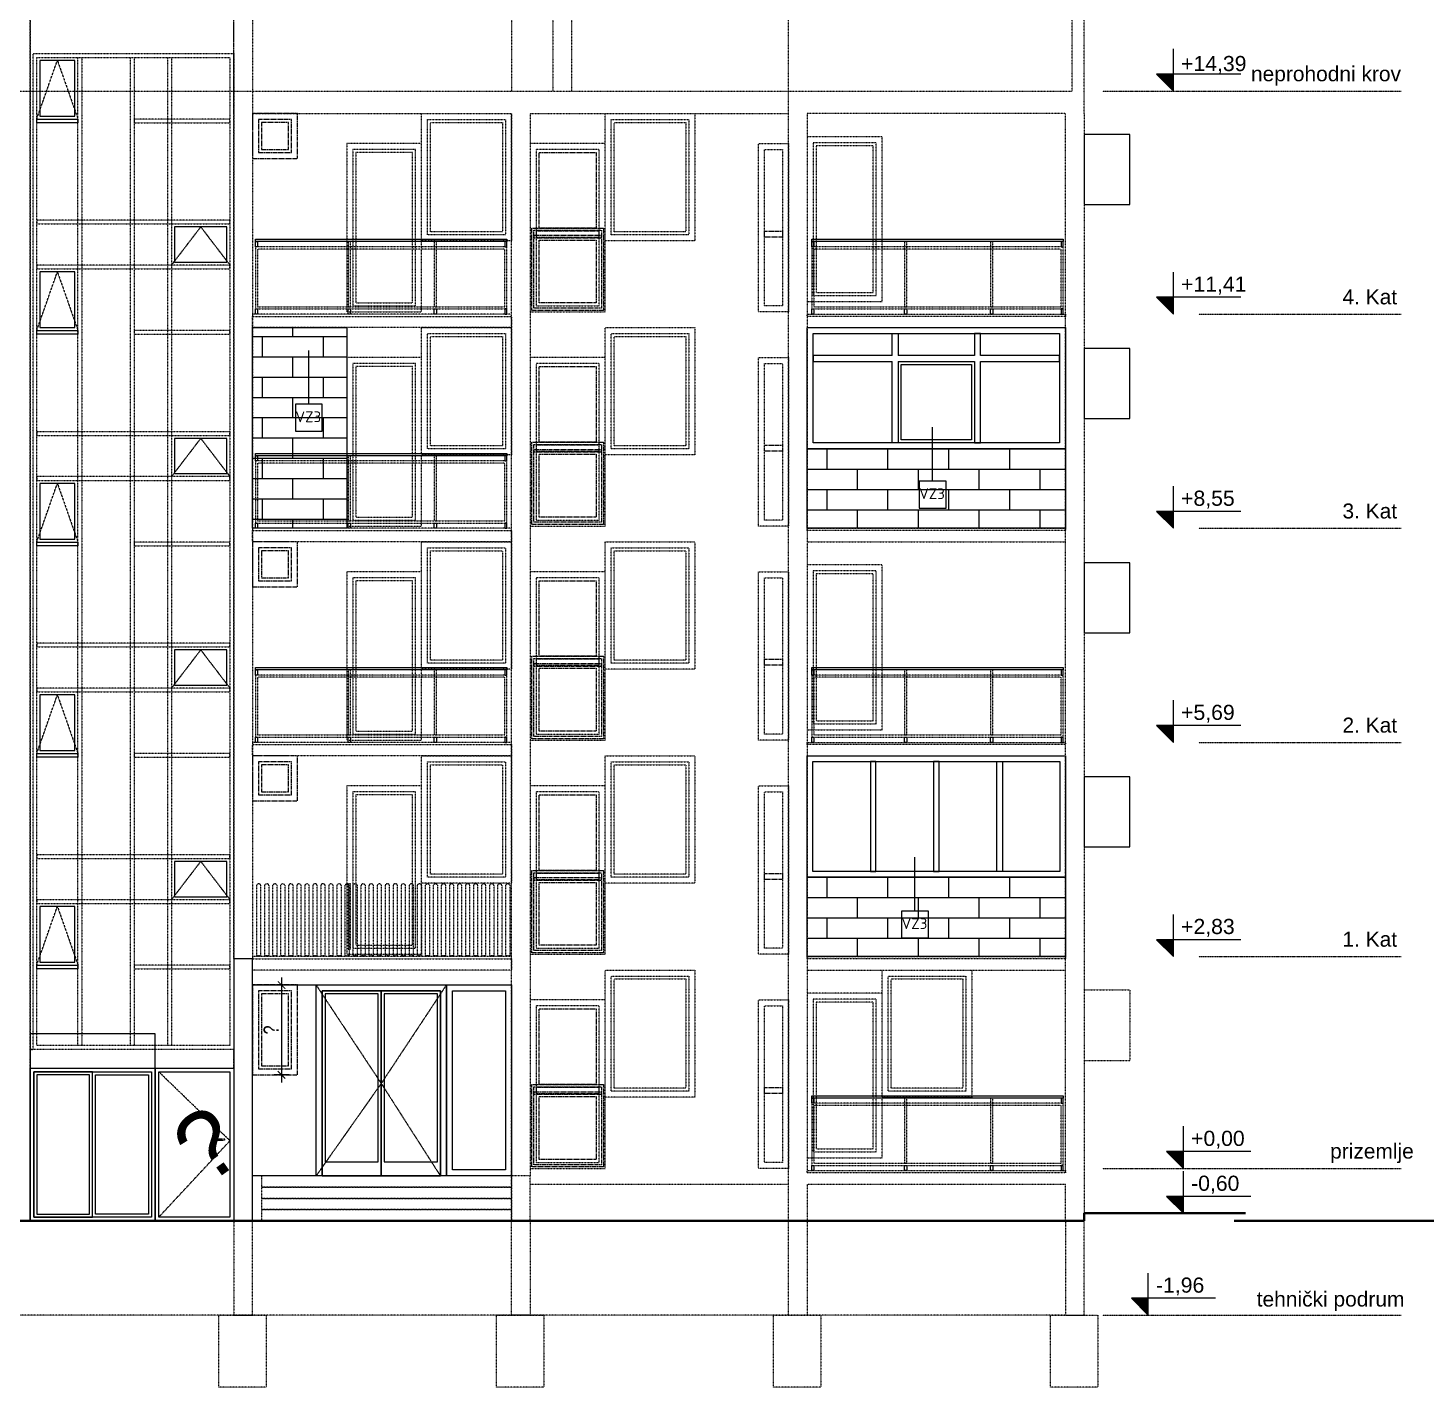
# Model space of a CAD drawing. Header units: millimetres. Extents: x -701 to 470890, y -446843 to -116129.
# Drawn here: x 209470 to 211338, y -227796 to -225981 of the extents above; entities that cross this region are included whole.
import ezdxf
from ezdxf.enums import TextEntityAlignment as Align

# ---------------------------------------------------------------- set-up
doc = ezdxf.new("R2010")
doc.units = ezdxf.units.MM
doc.header["$PDMODE"] = 2
for name, pattern in [('ACAD_ISO03W100', [30, 12, -18]), ('DASHED2', [0.375, 0.25, -0.125]), ('HIDDEN', [0.375, 0.25, -0.125])]:
    doc.linetypes.add(name, pattern=pattern)
doc.layers.get('0').update_dxf_attribs({"lineweight": 0})
doc.layers.get('Defpoints').update_dxf_attribs({"color": 250, "lineweight": 0})
for name, color, linetype, lineweight in [('05-podgled-tanko', 144, 'HIDDEN', 0), ('07-kote', 70, 'Continuous', 9), ('09-oznaka stavke', 1, 'Continuous', 0), ('5-TX', 113, 'Continuous', 5)]:
    doc.layers.add(name, color=color, linetype=linetype, lineweight=lineweight)
doc.styles.add('GENERATED_STYLE_1', font='arial.ttf')
doc.styles.add('isocpeur', font='isocpeur.ttf')
doc.styles.add('OPIS', font='hrcom.shx', dxfattribs={"width": 0.8, "height": 20})
doc.styles.add('tahoma10', font='tahoma.ttf', dxfattribs={"height": 2})
doc.dimstyles.new('ISO-25', dxfattribs={"dimtxt": 20, "dimasz": 10, "dimexe": 10, "dimexo": 10, "dimgap": 4, "dimtad": 1, "dimdec": 0, "dimtxsty": 'OPIS', "dimblk": 'ARCHTICK', "dimcen": 10, "dimdle": 10, "dimadec": 0, "dimazin": 0, "dimtfac": 1, "dimtdec": 0, "dimtix": 1, "dimtmove": 0, "dimatfit": 3, "dimldrblk": 'ARCHTICK', "dimfxl": 10, "dimfxlon": 1, "dimarcsym": 0})

# ---------------------------------------------------------------- blocks, each defined once
blk = doc.blocks.new('_ArchTick')
at = {"color": 0, "linetype": 'ByBlock', "lineweight": 0, "const_width": 0.15}
blk.add_lwpolyline([(-0.5, -0.5), (0.5, 0.5)], dxfattribs=at)
blk = doc.blocks.new('*D1747')
at = {"layer": '09-oznaka stavke', "color": 0, "linetype": 'ByBlock', "lineweight": -2, "ltscale": 5, "transparency": 16777216}
for p, q in [((209809.1, -227249.3), (209809.1, -227389.3)), ((209819.1, -227259.3), (209799.1, -227259.3)), ((209819.1, -227379.3), (209799.1, -227379.3))]:
    blk.add_line(p, q, dxfattribs=at)
at = {"layer": 'Defpoints', "color": 0, "linetype": 'ByBlock', "ltscale": 5, "transparency": 16777216}
for p in [(209830.2, -227259.3), (209809.1, -227379.3), (209830.2, -227379.3)]:
    blk.add_point(p, dxfattribs=at)
at = {"layer": '09-oznaka stavke', "color": 0, "linetype": 'ByBlock', "lineweight": -2, "ltscale": 5, "transparency": 16777216, "xscale": 10, "yscale": 10, "zscale": 10}
for p, rotation in [((209809.1, -227259.3), 90), ((209809.1, -227379.3), 270)]:
    blk.add_blockref('_ArchTick', p, dxfattribs=dict(at, rotation=rotation))
at = {"layer": '09-oznaka stavke', "color": 0, "linetype": 'ByBlock', "ltscale": 5, "transparency": 16777216, "insert": (209795.1, -227319.3), "char_height": 20, "attachment_point": 5, "rotation": 90, "style": 'OPIS'}
blk.add_mtext('?', dxfattribs=at)
blk = doc.blocks.new('*U511')
at = {"ltscale": 0.1}
blk.add_line((0, 0.5), (0, 1), dxfattribs=at)
blk.add_lwpolyline([(0.125, 0.25), (-0.125, 0.25), (-0.125, 0.5), (0.125, 0.5)], close=True, dxfattribs=at)
at = {"style": 'isocpeur'}
blk.add_attdef('sl', text='', height=0.1, dxfattribs=at).set_placement((0.005, 0.334), align=Align.CENTER)

msp = doc.modelspace()

# ---------------------------------------------------------------- hatches: boundary and pattern name
at = {"layer": '07-kote'}
h = msp.add_hatch(color=7, dxfattribs=at)
h.dxf.hatch_style = 1
h.paths.add_polyline_path([(211000.15, -226042.77), (210977.65, -226042.77), (211000.15, -226065.27)])
h = msp.add_hatch(color=7, dxfattribs=at)
h.dxf.hatch_style = 1
h.paths.add_polyline_path([(211000.15, -226340.77), (210977.65, -226340.77), (211000.15, -226363.27)])
h = msp.add_hatch(color=7, dxfattribs=at)
h.dxf.hatch_style = 1
h.paths.add_polyline_path([(211000.15, -226626.77), (210977.65, -226626.77), (211000.15, -226649.27)])
h = msp.add_hatch(color=7, dxfattribs=at)
h.dxf.hatch_style = 1
h.paths.add_polyline_path([(211000.15, -226912.77), (210977.65, -226912.77), (211000.15, -226935.27)])
h = msp.add_hatch(color=7, dxfattribs=at)
h.dxf.hatch_style = 1
h.paths.add_polyline_path([(211000.15, -227198.77), (210977.65, -227198.77), (211000.15, -227221.27)])
h = msp.add_hatch(color=7, dxfattribs=at)
h.dxf.hatch_style = 1
h.paths.add_polyline_path([(211013.5, -227481.77), (210991, -227481.77), (211013.5, -227504.27)])
h = msp.add_hatch(color=7, dxfattribs=at)
h.dxf.hatch_style = 1
h.paths.add_polyline_path([(211013.5, -227541.77), (210991, -227541.77), (211013.5, -227564.27)])
h = msp.add_hatch(color=7, dxfattribs=at)
h.dxf.hatch_style = 1
h.paths.add_polyline_path([(210966.66, -227677.77), (210944.16, -227677.77), (210966.66, -227700.27)])
at = {"layer": '09-oznaka stavke', "linetype": 'ByBlock', "ltscale": 5, "true_color": 0xf0310f}
h = msp.add_hatch(dxfattribs=at)
h.set_pattern_fill('AR-BRSTD', color=20, scale=0.4)
h.paths.add_polyline_path([(209770.22, -226381.27), (209896.22, -226381.27), (209896.22, -226649.27), (209770.22, -226649.27)])
h = msp.add_hatch(dxfattribs=at)
h.set_pattern_fill('AR-BRSTD', color=20, scale=0.4)
h.set_pattern_definition([(0, (5183.777, -13346.3), (0, 27.09672), []), (90, (5183.777, -13346.3), (-40.64, 27.09672), [27.09672, -27.09672])])
h.paths.add_polyline_path([(210856.22, -226649.27), (210511.22, -226649.27), (210511.22, -226543.27), (210856.22, -226543.27)])
h = msp.add_hatch(dxfattribs=at)
h.set_pattern_fill('AR-BRSTD', color=20, scale=0.4)
h.set_pattern_definition([(0, (5183.777, -13918.3), (0, 27.09672), []), (90, (5183.777, -13918.3), (-40.64, 27.09672), [27.09672, -27.09672])])
h.paths.add_polyline_path([(210856.22, -227221.27), (210511.22, -227221.27), (210511.22, -227115.27), (210856.22, -227115.27)])

# ---------------------------------------------------------------- linework, layer by layer
at = {"layer": '05-podgled-tanko'}
for points in [[(209373.22, -225932.27), (209373.22, -225699.27), (209473.22, -225699.27), (209473.22, -227345.27), (209477.22, -227345.27)], [(209473.22, -227574.27), (209473.22, -225797.49)], [(209745.22, -225794.54), (209770.22, -225794.54), (209770.22, -227224.27), (209745.22, -227224.27), (209745.22, -225794.54)], [(210881.22, -226095.27), (210881.22, -225942.27), (209770.22, -225942.27)], [(210486.22, -227574.27), (210486.22, -225942.27), (210511.22, -225942.27)], [(209489.22, -226015.27), (209745.22, -226015.27)], [(209770.22, -226095.27), (210116.22, -226095.27)], [(210116.22, -227514.27), (210116.22, -226095.27)], [(210141.22, -226095.27), (210486.22, -226095.27)], [(210141.22, -226095.27), (210141.22, -227514.27)], [(210856.22, -227510.27), (210856.22, -226095.27), (210511.22, -226095.27), (210511.22, -227510.27)], [(210881.22, -226095.27), (210881.22, -227574.27), (210856.22, -227574.27), (210856.22, -227525.27)], [(210110.22, -226356.27), (210110.22, -226273.27), (209774.22, -226273.27), (209774.22, -226356.27), (210110.22, -226356.27)], [(210853.22, -226356.27), (210853.22, -226273.27), (210517.22, -226273.27), (210517.22, -226356.27), (210853.22, -226356.27)], [(209770.22, -226366.27), (210116.22, -226366.27), (210116.22, -226381.27), (209770.22, -226381.27), (209770.22, -226366.27)], [(210856.22, -226366.27), (210511.22, -226366.27), (210511.22, -226381.27), (210856.22, -226381.27), (210856.22, -226366.27)], [(210110.22, -226642.27), (210110.22, -226559.27), (209774.22, -226559.27), (209774.22, -226642.27), (210110.22, -226642.27)], [(209770.22, -226652.27), (210116.22, -226652.27), (210116.22, -226667.27), (209770.22, -226667.27), (209770.22, -226652.27)], [(210856.22, -226652.27), (210511.22, -226652.27), (210511.22, -226667.27), (210856.22, -226667.27), (210856.22, -226652.27)], [(210110.22, -226928.27), (210110.22, -226845.27), (209774.22, -226845.27), (209774.22, -226928.27), (210110.22, -226928.27)], [(210853.22, -226928.27), (210853.22, -226845.27), (210517.22, -226845.27), (210517.22, -226928.27), (210853.22, -226928.27)], [(209770.22, -226938.27), (210116.22, -226938.27), (210116.22, -226953.27), (209770.22, -226953.27), (209770.22, -226938.27)], [(210856.22, -226938.27), (210511.22, -226938.27), (210511.22, -226953.27), (210856.22, -226953.27), (210856.22, -226938.27)], [(209770.22, -227224.27), (210116.22, -227224.27), (210116.22, -227239.27), (209770.22, -227239.27), (209770.22, -227224.27)], [(210856.22, -227224.27), (210511.22, -227224.27), (210511.22, -227239.27), (210856.22, -227239.27), (210856.22, -227224.27)], [(210881.22, -227265.77), (210941.85, -227265.77), (210941.85, -227330.6), (210941.85, -227360.77), (210881.22, -227360.77)], [(209473.22, -227345.27), (209473.22, -227370.27), (209745.22, -227370.27), (209745.22, -227345.27), (209473.22, -227345.27)], [(210853.22, -227500.27), (210853.22, -227417.27), (210517.22, -227417.27), (210517.22, -227500.27), (210853.22, -227500.27)], [(210856.22, -227510.27), (210511.22, -227510.27)], [(210141.22, -227525.27), (210486.22, -227525.27)], [(210511.22, -227525.27), (210511.22, -227574.27)], [(210511.22, -227525.27), (210856.22, -227525.27)], [(209757.22, -227574.27), (210116.22, -227574.27), (210116.22, -227559.27), (209782.22, -227559.27), (209782.22, -227574.27)]]:
    msp.add_lwpolyline(points, dxfattribs=at).dxf.unprotected_set("ltscale", 0)
at = {"layer": '05-podgled-tanko', "ltscale": 5}
for points in [[(209745.22, -226095.27), (209745.22, -225919.27)], [(210229.22, -226248.27), (210153.22, -226248.27), (210153.22, -226147.27), (210229.22, -226147.27), (210229.22, -226248.27)], [(210229.22, -226534.27), (210153.22, -226534.27), (210153.22, -226433.27), (210229.22, -226433.27), (210229.22, -226534.27)], [(210229.22, -226820.27), (210153.22, -226820.27), (210153.22, -226719.27), (210229.22, -226719.27), (210229.22, -226820.27)], [(210229.22, -227106.27), (210153.22, -227106.27), (210153.22, -227005.27), (210229.22, -227005.27), (210229.22, -227106.27)], [(210229.22, -227392.27), (210153.22, -227392.27), (210153.22, -227291.27), (210229.22, -227291.27), (210229.22, -227392.27)]]:
    msp.add_lwpolyline(points, dxfattribs=at)
at = {"layer": '05-podgled-tanko', "linetype": 'ACAD_ISO03W100', "ltscale": 0.005}
for points in [[(208281.22, -225942.27), (208281.22, -226065.27), (210865.22, -226065.27), (210865.22, -225942.27), (210861.22, -225942.27)], [(210116.22, -225942.27), (210116.22, -226065.27)], [(210171.22, -225942.27), (210171.22, -226065.27)], [(210196.22, -225942.27), (210196.22, -226065.27)], [(210856.22, -227574.27), (210856.22, -227700.27), (208290.22, -227700.27), (208290.22, -227526.27)]]:
    msp.add_lwpolyline(points, dxfattribs=at)
at = {"layer": '05-podgled-tanko'}
for points in [[(209477.22, -226015.27), (209745.22, -226015.27), (209745.22, -227345.27), (209477.22, -227345.27)], [(209482.22, -226020.27), (209740.22, -226020.27), (209740.22, -227340.27), (209482.22, -227340.27)], [(209537.22, -226020.27), (209542.22, -226020.27), (209542.22, -227340.27), (209537.22, -227340.27)], [(209607.22, -226020.27), (209612.22, -226020.27), (209612.22, -227340.27), (209607.22, -227340.27)], [(209657.22, -226020.27), (209662.22, -226020.27), (209662.22, -227340.27), (209657.22, -227340.27)], [(209996.22, -226095.27), (210116.22, -226095.27), (210116.22, -226265.27), (209996.22, -226265.27)], [(210241.22, -226095.27), (210361.22, -226095.27), (210361.22, -226265.27), (210241.22, -226265.27)], [(209612.22, -226107.59), (209740.22, -226107.59), (209740.22, -226102.59), (209612.22, -226102.59)], [(210004.22, -226103.27), (210108.22, -226103.27), (210108.22, -226257.27), (210004.22, -226257.27)], [(210008.22, -226107.27), (210104.22, -226107.27), (210104.22, -226253.27), (210008.22, -226253.27)], [(210249.22, -226103.27), (210353.22, -226103.27), (210353.22, -226257.27), (210249.22, -226257.27)], [(210253.22, -226107.27), (210349.22, -226107.27), (210349.22, -226253.27), (210253.22, -226253.27)], [(209996.22, -226135.27), (209896.22, -226135.27), (209896.22, -226360.27), (209996.22, -226360.27)], [(210241.22, -226135.27), (210141.22, -226135.27), (210141.22, -226360.27), (210241.22, -226360.27)], [(210446.22, -226135.27), (210486.22, -226135.27), (210486.22, -226360.27), (210446.22, -226360.27)], [(210611.22, -226126.27), (210511.22, -226126.27), (210511.22, -226346.27), (210611.22, -226346.27)], [(210603.22, -226134.27), (210519.22, -226134.27), (210519.22, -226338.27), (210603.22, -226338.27)], [(209988.22, -226143.27), (209904.22, -226143.27), (209904.22, -226352.27), (209988.22, -226352.27)], [(209984.22, -226147.27), (209908.22, -226147.27), (209908.22, -226348.27), (209984.22, -226348.27)], [(210233.22, -226143.27), (210149.22, -226143.27), (210149.22, -226352.27), (210233.22, -226352.27)], [(210454.22, -226143.27), (210478.22, -226143.27), (210478.22, -226352.27), (210454.22, -226352.27)], [(210599.22, -226138.27), (210523.22, -226138.27), (210523.22, -226334.27), (210599.22, -226334.27)], [(209482.22, -226242.78), (209740.22, -226242.78), (209740.22, -226237.78), (209482.22, -226237.78)], [(210107.22, -226353.27), (210107.22, -226276.27), (209777.22, -226276.27), (209777.22, -226353.27)], [(209901.07, -226266.27), (209898.07, -226266.27), (209898.07, -226353.27), (209901.07, -226353.27)], [(210016.07, -226266.27), (210013.07, -226266.27), (210013.07, -226353.27), (210016.07, -226353.27)], [(210850.22, -226353.27), (210850.22, -226276.27), (210520.22, -226276.27), (210520.22, -226353.27)], [(210644.07, -226266.27), (210641.07, -226266.27), (210641.07, -226353.27), (210644.07, -226353.27)], [(210759.07, -226266.27), (210756.07, -226266.27), (210756.07, -226353.27), (210759.07, -226353.27)], [(209482.22, -226302.78), (209740.22, -226302.78), (209740.22, -226297.78), (209482.22, -226297.78)], [(209770.22, -226366.27), (210116.22, -226366.27), (210116.22, -226363.27), (209770.22, -226363.27)], [(210856.22, -226366.27), (210511.22, -226366.27), (210511.22, -226363.27), (210856.22, -226363.27)], [(209612.22, -226390.1), (209740.22, -226390.1), (209740.22, -226385.1), (209612.22, -226385.1)], [(209996.22, -226381.27), (210116.22, -226381.27), (210116.22, -226551.27), (209996.22, -226551.27)], [(210004.22, -226389.27), (210108.22, -226389.27), (210108.22, -226543.27), (210004.22, -226543.27)], [(210008.22, -226393.27), (210104.22, -226393.27), (210104.22, -226539.27), (210008.22, -226539.27)], [(210241.22, -226381.27), (210361.22, -226381.27), (210361.22, -226551.27), (210241.22, -226551.27)], [(210249.22, -226389.27), (210353.22, -226389.27), (210353.22, -226543.27), (210249.22, -226543.27)], [(210253.22, -226393.27), (210349.22, -226393.27), (210349.22, -226539.27), (210253.22, -226539.27)], [(209996.22, -226421.27), (209896.22, -226421.27), (209896.22, -226646.27), (209996.22, -226646.27)], [(209988.22, -226429.27), (209904.22, -226429.27), (209904.22, -226638.27), (209988.22, -226638.27)], [(209984.22, -226433.27), (209908.22, -226433.27), (209908.22, -226634.27), (209984.22, -226634.27)], [(210241.22, -226421.27), (210141.22, -226421.27), (210141.22, -226646.27), (210241.22, -226646.27)], [(210233.22, -226429.27), (210149.22, -226429.27), (210149.22, -226638.27), (210233.22, -226638.27)], [(210446.22, -226421.27), (210486.22, -226421.27), (210486.22, -226646.27), (210446.22, -226646.27)], [(210454.22, -226429.27), (210478.22, -226429.27), (210478.22, -226638.27), (210454.22, -226638.27)], [(209482.22, -226525.29), (209740.22, -226525.29), (209740.22, -226520.29), (209482.22, -226520.29)], [(210107.22, -226639.27), (210107.22, -226562.27), (209777.22, -226562.27), (209777.22, -226639.27)], [(209901.07, -226552.27), (209898.07, -226552.27), (209898.07, -226639.27), (209901.07, -226639.27)], [(210016.07, -226552.27), (210013.07, -226552.27), (210013.07, -226639.27), (210016.07, -226639.27)], [(209482.22, -226585.29), (209740.22, -226585.29), (209740.22, -226580.29), (209482.22, -226580.29)], [(209770.22, -226652.27), (210116.22, -226652.27), (210116.22, -226649.27), (209770.22, -226649.27)], [(210856.22, -226652.27), (210511.22, -226652.27), (210511.22, -226649.27), (210856.22, -226649.27)], [(209612.22, -226672.61), (209740.22, -226672.61), (209740.22, -226667.61), (209612.22, -226667.61)], [(209996.22, -226667.27), (210116.22, -226667.27), (210116.22, -226837.27), (209996.22, -226837.27)], [(210004.22, -226675.27), (210108.22, -226675.27), (210108.22, -226829.27), (210004.22, -226829.27)], [(210241.22, -226667.27), (210361.22, -226667.27), (210361.22, -226837.27), (210241.22, -226837.27)], [(210249.22, -226675.27), (210353.22, -226675.27), (210353.22, -226829.27), (210249.22, -226829.27)], [(210008.22, -226679.27), (210104.22, -226679.27), (210104.22, -226825.27), (210008.22, -226825.27)], [(210253.22, -226679.27), (210349.22, -226679.27), (210349.22, -226825.27), (210253.22, -226825.27)], [(209996.22, -226707.27), (209896.22, -226707.27), (209896.22, -226932.27), (209996.22, -226932.27)], [(210241.22, -226707.27), (210141.22, -226707.27), (210141.22, -226932.27), (210241.22, -226932.27)], [(210446.22, -226707.27), (210486.22, -226707.27), (210486.22, -226932.27), (210446.22, -226932.27)], [(210611.22, -226698.27), (210511.22, -226698.27), (210511.22, -226918.27), (210611.22, -226918.27)], [(210603.22, -226706.27), (210519.22, -226706.27), (210519.22, -226910.27), (210603.22, -226910.27)], [(210599.22, -226710.27), (210523.22, -226710.27), (210523.22, -226906.27), (210599.22, -226906.27)], [(209988.22, -226715.27), (209904.22, -226715.27), (209904.22, -226924.27), (209988.22, -226924.27)], [(209984.22, -226719.27), (209908.22, -226719.27), (209908.22, -226920.27), (209984.22, -226920.27)], [(210233.22, -226715.27), (210149.22, -226715.27), (210149.22, -226924.27), (210233.22, -226924.27)], [(210454.22, -226715.27), (210478.22, -226715.27), (210478.22, -226924.27), (210454.22, -226924.27)], [(209482.22, -226807.81), (209740.22, -226807.81), (209740.22, -226802.81), (209482.22, -226802.81)], [(209901.07, -226838.27), (209898.07, -226838.27), (209898.07, -226925.27), (209901.07, -226925.27)], [(210016.07, -226838.27), (210013.07, -226838.27), (210013.07, -226925.27), (210016.07, -226925.27)], [(210644.07, -226838.27), (210641.07, -226838.27), (210641.07, -226925.27), (210644.07, -226925.27)], [(210759.07, -226838.27), (210756.07, -226838.27), (210756.07, -226925.27), (210759.07, -226925.27)], [(209482.22, -226867.81), (209740.22, -226867.81), (209740.22, -226862.81), (209482.22, -226862.81)], [(210107.22, -226925.27), (210107.22, -226848.27), (209777.22, -226848.27), (209777.22, -226925.27)], [(210850.22, -226925.27), (210850.22, -226848.27), (210520.22, -226848.27), (210520.22, -226925.27)], [(209770.22, -226938.27), (210116.22, -226938.27), (210116.22, -226935.27), (209770.22, -226935.27)], [(210856.22, -226938.27), (210511.22, -226938.27), (210511.22, -226935.27), (210856.22, -226935.27)], [(209612.22, -226955.12), (209740.22, -226955.12), (209740.22, -226950.12), (209612.22, -226950.12)], [(209996.22, -226953.27), (210116.22, -226953.27), (210116.22, -227123.27), (209996.22, -227123.27)], [(210241.22, -226953.27), (210361.22, -226953.27), (210361.22, -227123.27), (210241.22, -227123.27)], [(210004.22, -226961.27), (210108.22, -226961.27), (210108.22, -227115.27), (210004.22, -227115.27)], [(210008.22, -226965.27), (210104.22, -226965.27), (210104.22, -227111.27), (210008.22, -227111.27)], [(210249.22, -226961.27), (210353.22, -226961.27), (210353.22, -227115.27), (210249.22, -227115.27)], [(210253.22, -226965.27), (210349.22, -226965.27), (210349.22, -227111.27), (210253.22, -227111.27)], [(209996.22, -226993.27), (209896.22, -226993.27), (209896.22, -227218.27), (209996.22, -227218.27)], [(210241.22, -226993.27), (210141.22, -226993.27), (210141.22, -227218.27), (210241.22, -227218.27)], [(210446.22, -226993.27), (210486.22, -226993.27), (210486.22, -227218.27), (210446.22, -227218.27)], [(209988.22, -227001.27), (209904.22, -227001.27), (209904.22, -227210.27), (209988.22, -227210.27)], [(209984.22, -227005.27), (209908.22, -227005.27), (209908.22, -227206.27), (209984.22, -227206.27)], [(210233.22, -227001.27), (210149.22, -227001.27), (210149.22, -227210.27), (210233.22, -227210.27)], [(210454.22, -227001.27), (210478.22, -227001.27), (210478.22, -227210.27), (210454.22, -227210.27)], [(209482.22, -227090.32), (209740.22, -227090.32), (209740.22, -227085.32), (209482.22, -227085.32)], [(209901.07, -227124.27), (209898.07, -227124.27), (209898.07, -227211.27), (209901.07, -227211.27)], [(209482.22, -227150.32), (209740.22, -227150.32), (209740.22, -227145.32), (209482.22, -227145.32)], [(209612.22, -227237.64), (209740.22, -227237.64), (209740.22, -227232.64), (209612.22, -227232.64)], [(209770.22, -227224.27), (210116.22, -227224.27), (210116.22, -227221.27), (209770.22, -227221.27)], [(210856.22, -227224.27), (210511.22, -227224.27), (210511.22, -227221.27), (210856.22, -227221.27)], [(210241.22, -227239.27), (210361.22, -227239.27), (210361.22, -227409.27), (210241.22, -227409.27)], [(210249.22, -227247.27), (210353.22, -227247.27), (210353.22, -227401.27), (210249.22, -227401.27)], [(210253.22, -227251.27), (210349.22, -227251.27), (210349.22, -227397.27), (210253.22, -227397.27)], [(210611.22, -227239.27), (210731.22, -227239.27), (210731.22, -227409.27), (210611.22, -227409.27)], [(210619.22, -227247.27), (210723.22, -227247.27), (210723.22, -227401.27), (210619.22, -227401.27)], [(210623.22, -227251.27), (210719.22, -227251.27), (210719.22, -227397.27), (210623.22, -227397.27)], [(210611.22, -227270.27), (210511.22, -227270.27), (210511.22, -227490.27), (210611.22, -227490.27)], [(210241.22, -227279.27), (210141.22, -227279.27), (210141.22, -227504.27), (210241.22, -227504.27)], [(210233.22, -227287.27), (210149.22, -227287.27), (210149.22, -227496.27), (210233.22, -227496.27)], [(210446.22, -227279.27), (210486.22, -227279.27), (210486.22, -227504.27), (210446.22, -227504.27)], [(210454.22, -227287.27), (210478.22, -227287.27), (210478.22, -227496.27), (210454.22, -227496.27)], [(210603.22, -227278.27), (210519.22, -227278.27), (210519.22, -227482.27), (210603.22, -227482.27)], [(210599.22, -227282.27), (210523.22, -227282.27), (210523.22, -227478.27), (210599.22, -227478.27)], [(210850.22, -227497.27), (210850.22, -227420.27), (210520.22, -227420.27), (210520.22, -227497.27)], [(210644.07, -227410.27), (210641.07, -227410.27), (210641.07, -227497.27), (210644.07, -227497.27)], [(210759.07, -227410.27), (210756.07, -227410.27), (210756.07, -227497.27), (210759.07, -227497.27)], [(209782.22, -227529.27), (210116.22, -227529.27), (210116.22, -227514.27), (209782.22, -227514.27)], [(210141.22, -227514.27), (210116.22, -227514.27), (210116.29, -227574.38), (210141.29, -227574.38)], [(210856.22, -227510.27), (210511.22, -227510.27), (210511.22, -227507.27), (210856.22, -227507.27)], [(209782.22, -227544.27), (210116.22, -227544.27), (210116.22, -227529.27), (209782.22, -227529.27)], [(209782.22, -227559.27), (210116.22, -227559.27), (210116.22, -227544.27), (209782.22, -227544.27)]]:
    msp.add_lwpolyline(points, close=True, dxfattribs=at).dxf.unprotected_set("ltscale", 0)
at = {"layer": '05-podgled-tanko', "ltscale": 0.5}
for points in [[(209482.22, -226102.59), (209509.72, -226024.27), (209537.22, -226102.59)], [(209662.22, -226297.78), (209701.22, -226246.78), (209740.22, -226297.78)], [(209482.22, -226385.1), (209509.72, -226306.78), (209537.22, -226385.1)], [(209662.22, -226580.29), (209701.22, -226529.29), (209740.22, -226580.29)], [(209482.22, -226667.61), (209509.72, -226589.29), (209537.22, -226667.61)], [(209662.22, -226862.81), (209701.22, -226811.81), (209740.22, -226862.81)], [(209482.22, -226950.12), (209509.72, -226871.81), (209537.22, -226950.12)], [(209662.22, -227145.32), (209701.22, -227094.32), (209740.22, -227145.32)], [(209482.22, -227232.64), (209509.72, -227154.32), (209537.22, -227232.64)], [(209855.22, -227259.27), (209942.22, -227390.77), (209855.22, -227514.27)], [(210029.22, -227259.27), (209942.22, -227390.77), (210021.22, -227514.27)], [(209645.22, -227375.27), (209740.22, -227467.27), (209645.22, -227569.27)]]:
    msp.add_lwpolyline(points, dxfattribs=at)
at = {"layer": '05-podgled-tanko', "linetype": 'ByBlock', "ltscale": 5}
for points in [[(209486.22, -226098.59), (209533.22, -226098.59), (209533.22, -226024.27), (209486.22, -226024.27)], [(209482.22, -226102.59), (209537.22, -226102.59), (209537.22, -226107.59), (209482.22, -226107.59)], [(210881.22, -226216.77), (210941.85, -226216.77), (210941.85, -226123.27), (210881.22, -226123.27)], [(209666.22, -226293.78), (209736.22, -226293.78), (209736.22, -226246.78), (209666.22, -226246.78)], [(209774.22, -226263.27), (210110.22, -226263.27), (210110.22, -226266.27), (209774.22, -226266.27)], [(210517.22, -226263.27), (210853.22, -226263.27), (210853.22, -226266.27), (210517.22, -226266.27)], [(209777.22, -226273.27), (209774.22, -226273.27), (209774.22, -226266.27), (209777.22, -226266.27)], [(210107.22, -226273.27), (210110.22, -226273.27), (210110.22, -226266.27), (210107.22, -226266.27)], [(210520.22, -226273.27), (210517.22, -226273.27), (210517.22, -226266.27), (210520.22, -226266.27)], [(210850.22, -226273.27), (210853.22, -226273.27), (210853.22, -226266.27), (210850.22, -226266.27)], [(209486.22, -226381.1), (209533.22, -226381.1), (209533.22, -226306.78), (209486.22, -226306.78)], [(209777.22, -226363.27), (209774.22, -226363.27), (209774.22, -226356.27), (209777.22, -226356.27)], [(209901.07, -226363.27), (209898.07, -226363.27), (209898.07, -226356.27), (209901.07, -226356.27)], [(210016.07, -226363.27), (210013.07, -226363.27), (210013.07, -226356.27), (210016.07, -226356.27)], [(210107.22, -226363.27), (210110.22, -226363.27), (210110.22, -226356.27), (210107.22, -226356.27)], [(210520.22, -226363.27), (210517.22, -226363.27), (210517.22, -226356.27), (210520.22, -226356.27)], [(210644.07, -226363.27), (210641.07, -226363.27), (210641.07, -226356.27), (210644.07, -226356.27)], [(210759.07, -226363.27), (210756.07, -226363.27), (210756.07, -226356.27), (210759.07, -226356.27)], [(210850.22, -226363.27), (210853.22, -226363.27), (210853.22, -226356.27), (210850.22, -226356.27)], [(209482.22, -226385.1), (209537.22, -226385.1), (209537.22, -226390.1), (209482.22, -226390.1)], [(210881.22, -226502.77), (210941.85, -226502.77), (210941.85, -226409.27), (210881.22, -226409.27)], [(209666.22, -226576.29), (209736.22, -226576.29), (209736.22, -226529.29), (209666.22, -226529.29)], [(209774.22, -226549.27), (210110.22, -226549.27), (210110.22, -226552.27), (209774.22, -226552.27)], [(209777.22, -226559.27), (209774.22, -226559.27), (209774.22, -226552.27), (209777.22, -226552.27)], [(210107.22, -226559.27), (210110.22, -226559.27), (210110.22, -226552.27), (210107.22, -226552.27)], [(209486.22, -226663.61), (209533.22, -226663.61), (209533.22, -226589.29), (209486.22, -226589.29)], [(209777.22, -226649.27), (209774.22, -226649.27), (209774.22, -226642.27), (209777.22, -226642.27)], [(209901.07, -226649.27), (209898.07, -226649.27), (209898.07, -226642.27), (209901.07, -226642.27)], [(210016.07, -226649.27), (210013.07, -226649.27), (210013.07, -226642.27), (210016.07, -226642.27)], [(210107.22, -226649.27), (210110.22, -226649.27), (210110.22, -226642.27), (210107.22, -226642.27)], [(209482.22, -226667.61), (209537.22, -226667.61), (209537.22, -226672.61), (209482.22, -226672.61)], [(210881.22, -226788.77), (210941.85, -226788.77), (210941.85, -226695.27), (210881.22, -226695.27)], [(209666.22, -226858.81), (209736.22, -226858.81), (209736.22, -226811.81), (209666.22, -226811.81)], [(209774.22, -226835.27), (210110.22, -226835.27), (210110.22, -226838.27), (209774.22, -226838.27)], [(209777.22, -226845.27), (209774.22, -226845.27), (209774.22, -226838.27), (209777.22, -226838.27)], [(210107.22, -226845.27), (210110.22, -226845.27), (210110.22, -226838.27), (210107.22, -226838.27)], [(210517.22, -226835.27), (210853.22, -226835.27), (210853.22, -226838.27), (210517.22, -226838.27)], [(210520.22, -226845.27), (210517.22, -226845.27), (210517.22, -226838.27), (210520.22, -226838.27)], [(210850.22, -226845.27), (210853.22, -226845.27), (210853.22, -226838.27), (210850.22, -226838.27)], [(209486.22, -226946.12), (209533.22, -226946.12), (209533.22, -226871.81), (209486.22, -226871.81)], [(209777.22, -226935.27), (209774.22, -226935.27), (209774.22, -226928.27), (209777.22, -226928.27)], [(209901.07, -226935.27), (209898.07, -226935.27), (209898.07, -226928.27), (209901.07, -226928.27)], [(210016.07, -226935.27), (210013.07, -226935.27), (210013.07, -226928.27), (210016.07, -226928.27)], [(210107.22, -226935.27), (210110.22, -226935.27), (210110.22, -226928.27), (210107.22, -226928.27)], [(210520.22, -226935.27), (210517.22, -226935.27), (210517.22, -226928.27), (210520.22, -226928.27)], [(210644.07, -226935.27), (210641.07, -226935.27), (210641.07, -226928.27), (210644.07, -226928.27)], [(210759.07, -226935.27), (210756.07, -226935.27), (210756.07, -226928.27), (210759.07, -226928.27)], [(210850.22, -226935.27), (210853.22, -226935.27), (210853.22, -226928.27), (210850.22, -226928.27)], [(209482.22, -226950.12), (209537.22, -226950.12), (209537.22, -226955.12), (209482.22, -226955.12)], [(210881.22, -227074.77), (210941.85, -227074.77), (210941.85, -226981.27), (210881.22, -226981.27)], [(209666.22, -227141.32), (209736.22, -227141.32), (209736.22, -227094.32), (209666.22, -227094.32)], [(209486.22, -227228.64), (209533.22, -227228.64), (209533.22, -227154.32), (209486.22, -227154.32)], [(209482.22, -227232.64), (209537.22, -227232.64), (209537.22, -227237.64), (209482.22, -227237.64)], [(209770.22, -227224.27), (209745.22, -227224.27), (209745.22, -227574.27), (209770.22, -227574.27)], [(209770.22, -227259.27), (210116.22, -227259.27), (210116.22, -227514.27), (209770.22, -227514.27)], [(209855.22, -227259.27), (210029.22, -227259.27), (210029.22, -227514.27), (209855.22, -227514.27)], [(209863.22, -227267.27), (210021.22, -227267.27), (210021.22, -227514.27), (209863.22, -227514.27)], [(209942.22, -227267.27), (209863.22, -227267.27), (209863.22, -227514.27), (209942.22, -227514.27)], [(209938.22, -227271.27), (209867.22, -227271.27), (209867.22, -227495.27), (209938.22, -227495.27)], [(210021.22, -227267.27), (209942.22, -227267.27), (209942.22, -227514.27), (210021.22, -227514.27)], [(210017.22, -227271.27), (209946.22, -227271.27), (209946.22, -227495.27), (210017.22, -227495.27)], [(210029.22, -227259.27), (210116.22, -227259.27), (210116.22, -227514.27), (210029.22, -227514.27)], [(210037.22, -227267.27), (210108.22, -227267.27), (210108.22, -227506.27), (210037.22, -227506.27)], [(209640.22, -227370.27), (209745.22, -227370.27), (209745.22, -227574.27), (209640.22, -227574.27)], [(209645.22, -227375.27), (209740.22, -227375.27), (209740.22, -227569.27), (209645.22, -227569.27)], [(209645.22, -227375.27), (209740.22, -227375.27), (209740.22, -227569.27), (209645.22, -227569.27)], [(210517.22, -227407.27), (210853.22, -227407.27), (210853.22, -227410.27), (210517.22, -227410.27)], [(210520.22, -227417.27), (210517.22, -227417.27), (210517.22, -227410.27), (210520.22, -227410.27)], [(210850.22, -227417.27), (210853.22, -227417.27), (210853.22, -227410.27), (210850.22, -227410.27)], [(210520.22, -227507.27), (210517.22, -227507.27), (210517.22, -227500.27), (210520.22, -227500.27)], [(210644.07, -227507.27), (210641.07, -227507.27), (210641.07, -227500.27), (210644.07, -227500.27)], [(210759.07, -227507.27), (210756.07, -227507.27), (210756.07, -227500.27), (210759.07, -227500.27)], [(210850.22, -227507.27), (210853.22, -227507.27), (210853.22, -227500.27), (210850.22, -227500.27)]]:
    msp.add_lwpolyline(points, close=True, dxfattribs=at)
at = {"layer": '05-podgled-tanko', "ltscale": 5}
for points in [[(209770.22, -226155.27), (209830.22, -226155.27), (209830.22, -226095.27), (209770.22, -226095.27)], [(209778.22, -226147.27), (209822.22, -226147.27), (209822.22, -226103.27), (209778.22, -226103.27)], [(209782.22, -226143.27), (209818.22, -226143.27), (209818.22, -226107.27), (209782.22, -226107.27)], [(210239.22, -226358.27), (210143.22, -226358.27), (210143.22, -226248.27), (210239.22, -226248.27)], [(210236.22, -226355.27), (210146.22, -226355.27), (210146.22, -226251.27), (210236.22, -226251.27)], [(210236.22, -226258.27), (210146.22, -226258.27), (210146.22, -226261.27), (210236.22, -226261.27)], [(210233.22, -226252.27), (210149.22, -226252.27), (210149.22, -226260.27), (210233.22, -226260.27)], [(210153.22, -226264.27), (210229.22, -226264.27), (210229.22, -226348.27), (210153.22, -226348.27)], [(210454.22, -226252.27), (210478.22, -226252.27), (210478.22, -226260.27), (210454.22, -226260.27)], [(210239.22, -226644.27), (210143.22, -226644.27), (210143.22, -226534.27), (210239.22, -226534.27)], [(210236.22, -226641.27), (210146.22, -226641.27), (210146.22, -226537.27), (210236.22, -226537.27)], [(210236.22, -226544.27), (210146.22, -226544.27), (210146.22, -226547.27), (210236.22, -226547.27)], [(210233.22, -226538.27), (210149.22, -226538.27), (210149.22, -226546.27), (210233.22, -226546.27)], [(210454.22, -226538.27), (210478.22, -226538.27), (210478.22, -226546.27), (210454.22, -226546.27)], [(210153.22, -226550.27), (210229.22, -226550.27), (210229.22, -226634.27), (210153.22, -226634.27)], [(209770.22, -226727.27), (209830.22, -226727.27), (209830.22, -226667.27), (209770.22, -226667.27)], [(209778.22, -226719.27), (209822.22, -226719.27), (209822.22, -226675.27), (209778.22, -226675.27)], [(209782.22, -226715.27), (209818.22, -226715.27), (209818.22, -226679.27), (209782.22, -226679.27)], [(210239.22, -226930.27), (210143.22, -226930.27), (210143.22, -226820.27), (210239.22, -226820.27)], [(210236.22, -226927.27), (210146.22, -226927.27), (210146.22, -226823.27), (210236.22, -226823.27)], [(210233.22, -226824.27), (210149.22, -226824.27), (210149.22, -226832.27), (210233.22, -226832.27)], [(210454.22, -226824.27), (210478.22, -226824.27), (210478.22, -226832.27), (210454.22, -226832.27)], [(210236.22, -226830.27), (210146.22, -226830.27), (210146.22, -226833.27), (210236.22, -226833.27)], [(210153.22, -226836.27), (210229.22, -226836.27), (210229.22, -226920.27), (210153.22, -226920.27)], [(209770.22, -227013.27), (209830.22, -227013.27), (209830.22, -226953.27), (209770.22, -226953.27)], [(209778.22, -227005.27), (209822.22, -227005.27), (209822.22, -226961.27), (209778.22, -226961.27)], [(209782.22, -227001.27), (209818.22, -227001.27), (209818.22, -226965.27), (209782.22, -226965.27)], [(210239.22, -227216.27), (210143.22, -227216.27), (210143.22, -227106.27), (210239.22, -227106.27)], [(210236.22, -227213.27), (210146.22, -227213.27), (210146.22, -227109.27), (210236.22, -227109.27)], [(210236.22, -227116.27), (210146.22, -227116.27), (210146.22, -227119.27), (210236.22, -227119.27)], [(210233.22, -227110.27), (210149.22, -227110.27), (210149.22, -227118.27), (210233.22, -227118.27)], [(210153.22, -227122.27), (210229.22, -227122.27), (210229.22, -227206.27), (210153.22, -227206.27)], [(210454.22, -227110.27), (210478.22, -227110.27), (210478.22, -227118.27), (210454.22, -227118.27)], [(209770.22, -227379.27), (209830.22, -227379.27), (209830.22, -227259.27), (209770.22, -227259.27)], [(209778.22, -227371.27), (209822.22, -227371.27), (209822.22, -227267.27), (209778.22, -227267.27)], [(209782.22, -227367.27), (209818.22, -227367.27), (209818.22, -227271.27), (209782.22, -227271.27)], [(210239.22, -227502.27), (210143.22, -227502.27), (210143.22, -227392.27), (210239.22, -227392.27)], [(210236.22, -227499.27), (210146.22, -227499.27), (210146.22, -227395.27), (210236.22, -227395.27)], [(210236.22, -227402.27), (210146.22, -227402.27), (210146.22, -227405.27), (210236.22, -227405.27)], [(210233.22, -227396.27), (210149.22, -227396.27), (210149.22, -227404.27), (210233.22, -227404.27)], [(210454.22, -227396.27), (210478.22, -227396.27), (210478.22, -227404.27), (210454.22, -227404.27)], [(210153.22, -227408.27), (210229.22, -227408.27), (210229.22, -227492.27), (210153.22, -227492.27)], [(209733.21, -227465.27), (209722.06, -227465.27), (209722.06, -227466.66), (209733.21, -227466.66)]]:
    msp.add_lwpolyline(points, close=True, dxfattribs=at)
at = {"layer": '05-podgled-tanko'}
for points in [[(209781.66, -227126.36, 0.722345), (209775.66, -227126.36), (209775.66, -227126.36), (209775.66, -227219.89), (209781.66, -227219.89)], [(209792.4, -227126.36, 0.722345), (209786.4, -227126.36), (209786.4, -227126.36), (209786.4, -227219.89), (209792.4, -227219.89)], [(209803.13, -227126.36, 0.722345), (209797.13, -227126.36), (209797.13, -227126.36), (209797.13, -227219.89), (209803.13, -227219.89)], [(209813.86, -227126.36, 0.722345), (209807.86, -227126.36), (209807.86, -227126.36), (209807.86, -227219.89), (209813.86, -227219.89)], [(209824.59, -227126.36, 0.722345), (209818.59, -227126.36), (209818.59, -227126.36), (209818.59, -227219.89), (209824.59, -227219.89)], [(209835.32, -227126.36, 0.722345), (209829.32, -227126.36), (209829.32, -227126.36), (209829.32, -227219.89), (209835.32, -227219.89)], [(209846.05, -227126.36, 0.722345), (209840.05, -227126.36), (209840.05, -227126.36), (209840.05, -227219.89), (209846.05, -227219.89)], [(209856.78, -227126.36, 0.722345), (209850.78, -227126.36), (209850.78, -227126.36), (209850.78, -227219.89), (209856.78, -227219.89)], [(209867.51, -227126.36, 0.722345), (209861.51, -227126.36), (209861.51, -227126.36), (209861.51, -227219.89), (209867.51, -227219.89)], [(209878.24, -227126.36, 0.722345), (209872.24, -227126.36), (209872.24, -227126.36), (209872.24, -227219.89), (209878.24, -227219.89)], [(209888.97, -227126.36, 0.722345), (209882.97, -227126.36), (209882.97, -227126.36), (209882.97, -227219.89), (209888.97, -227219.89)], [(209899.71, -227126.36, 0.722345), (209893.71, -227126.36), (209893.71, -227126.36), (209893.71, -227219.89), (209899.71, -227219.89)], [(209910.44, -227126.36, 0.722345), (209904.44, -227126.36), (209904.44, -227126.36), (209904.44, -227219.89), (209910.44, -227219.89)], [(209921.17, -227126.36, 0.722345), (209915.17, -227126.36), (209915.17, -227126.36), (209915.17, -227219.89), (209921.17, -227219.89)], [(209931.9, -227126.36, 0.722345), (209925.9, -227126.36), (209925.9, -227126.36), (209925.9, -227219.89), (209931.9, -227219.89)], [(209942.63, -227126.36, 0.722345), (209936.63, -227126.36), (209936.63, -227126.36), (209936.63, -227219.89), (209942.63, -227219.89)], [(209953.36, -227126.36, 0.722345), (209947.36, -227126.36), (209947.36, -227126.36), (209947.36, -227219.89), (209953.36, -227219.89)], [(209964.09, -227126.36, 0.722345), (209958.09, -227126.36), (209958.09, -227126.36), (209958.09, -227219.89), (209964.09, -227219.89)], [(209974.82, -227126.36, 0.722345), (209968.82, -227126.36), (209968.82, -227126.36), (209968.82, -227219.89), (209974.82, -227219.89)], [(209985.55, -227126.36, 0.722345), (209979.55, -227126.36), (209979.55, -227126.36), (209979.55, -227219.89), (209985.55, -227219.89)], [(209996.28, -227126.36, 0.722345), (209990.28, -227126.36), (209990.28, -227126.36), (209990.28, -227219.89), (209996.28, -227219.89)], [(210007.02, -227126.36, 0.722345), (210001.02, -227126.36), (210001.02, -227126.36), (210001.02, -227219.89), (210007.02, -227219.89)], [(210017.75, -227126.36, 0.722345), (210011.75, -227126.36), (210011.75, -227126.36), (210011.75, -227219.89), (210017.75, -227219.89)], [(210028.48, -227126.36, 0.722345), (210022.48, -227126.36), (210022.48, -227126.36), (210022.48, -227219.89), (210028.48, -227219.89)], [(210039.21, -227126.36, 0.722345), (210033.21, -227126.36), (210033.21, -227126.36), (210033.21, -227219.89), (210039.21, -227219.89)], [(210049.94, -227126.36, 0.722345), (210043.94, -227126.36), (210043.94, -227126.36), (210043.94, -227219.89), (210049.94, -227219.89)], [(210060.67, -227126.36, 0.722345), (210054.67, -227126.36), (210054.67, -227126.36), (210054.67, -227219.89), (210060.67, -227219.89)], [(210071.4, -227126.36, 0.722345), (210065.4, -227126.36), (210065.4, -227126.36), (210065.4, -227219.89), (210071.4, -227219.89)], [(210082.13, -227126.36, 0.722345), (210076.13, -227126.36), (210076.13, -227126.36), (210076.13, -227219.89), (210082.13, -227219.89)], [(210092.86, -227126.36, 0.722345), (210086.86, -227126.36), (210086.86, -227126.36), (210086.86, -227219.89), (210092.86, -227219.89)], [(210103.59, -227126.36, 0.722345), (210097.59, -227126.36), (210097.59, -227126.36), (210097.59, -227219.89), (210103.59, -227219.89)], [(210114.33, -227126.36, 0.722345), (210108.33, -227126.36), (210108.33, -227126.36), (210108.33, -227219.89), (210114.33, -227219.89)]]:
    msp.add_lwpolyline(points, format="xyb", close=True, dxfattribs=at).dxf.unprotected_set("ltscale", 0)
at = {"layer": '05-podgled-tanko', "linetype": 'ByBlock', "lineweight": 40, "ltscale": 5}
for points in [[(208109.92, -227521.27), (208265.22, -227526.27), (208660.22, -227526.27), (209003.22, -227574.27), (209003.22, -227574.27), (210116.22, -227574.27), (210116.22, -227574.27), (210881.22, -227574.27)], [(210881.22, -227574.27), (210881.22, -227564.27), (211096.4, -227564.27)], [(211081.2, -227574.27), (211614.22, -227574.27), (211614.22, -227559.27), (213278.2, -227559.27)]]:
    msp.add_lwpolyline(points, dxfattribs=at)
at = {"layer": '05-podgled-tanko', "linetype": 'ACAD_ISO03W100', "ltscale": 0.005}
for points in [[(209770.22, -227574.27), (209745.22, -227574.27), (209745.22, -227700.27), (209770.22, -227700.27)], [(210116.29, -227574.38), (210141.29, -227574.38), (210141.29, -227700.27), (210116.29, -227700.27)], [(210486.22, -227574.27), (210511.22, -227574.27), (210511.22, -227700.27), (210486.22, -227700.27)], [(210881.22, -227574.27), (210856.22, -227574.27), (210856.22, -227700.27), (210881.22, -227700.27)], [(209725.31, -227700.27), (209788.42, -227700.27), (209788.42, -227796.3), (209725.31, -227796.3)], [(210096.38, -227700.27), (210159.49, -227700.27), (210159.49, -227796.3), (210096.38, -227796.3)], [(210466.31, -227700.27), (210529.42, -227700.27), (210529.42, -227796.3), (210466.31, -227796.3)], [(210836.31, -227700.27), (210899.42, -227700.27), (210899.42, -227796.3), (210836.31, -227796.3)]]:
    msp.add_lwpolyline(points, close=True, dxfattribs=at)
at = {"layer": '07-kote'}
for p, q in [((211000.15, -226065.27), (211000.15, -226009.02)), ((211000.15, -226065.27), (211000.15, -226009.02)), ((211090.15, -226042.77), (210977.65, -226042.77)), ((211000.15, -226065.27), (210977.65, -226042.77)), ((211000.15, -226363.27), (211000.15, -226307.02)), ((211000.15, -226363.27), (211000.15, -226307.02)), ((211090.15, -226340.77), (210977.65, -226340.77)), ((211000.15, -226363.27), (210977.65, -226340.77)), ((211000.15, -226649.27), (211000.15, -226593.02)), ((211000.15, -226649.27), (211000.15, -226593.02)), ((211090.15, -226626.77), (210977.65, -226626.77)), ((211000.15, -226649.27), (210977.65, -226626.77)), ((211000.15, -226935.27), (211000.15, -226879.02)), ((211000.15, -226935.27), (211000.15, -226879.02)), ((211090.15, -226912.77), (210977.65, -226912.77)), ((211000.15, -226935.27), (210977.65, -226912.77)), ((211000.15, -227221.27), (211000.15, -227165.02)), ((211000.15, -227221.27), (211000.15, -227165.02)), ((211090.15, -227198.77), (210977.65, -227198.77)), ((211000.15, -227221.27), (210977.65, -227198.77)), ((211013.5, -227504.27), (211013.5, -227448.02)), ((211013.5, -227504.27), (211013.5, -227448.02)), ((211103.5, -227481.77), (210991, -227481.77)), ((211013.5, -227504.27), (210991, -227481.77)), ((211013.5, -227564.27), (211013.5, -227508.02)), ((211013.5, -227564.27), (211013.5, -227508.02)), ((211103.5, -227541.77), (210991, -227541.77)), ((211013.5, -227564.27), (210991, -227541.77)), ((210966.66, -227700.27), (210966.66, -227644.02)), ((210966.66, -227700.27), (210966.66, -227644.02)), ((211056.66, -227677.77), (210944.16, -227677.77)), ((210966.66, -227700.27), (210944.16, -227677.77))]:
    msp.add_line(p, q, dxfattribs=at)
at = {"layer": '07-kote', "linetype": 'DASHED2'}
for points in [[(210905.48, -226065.27), (211304.39, -226065.27)], [(211034.09, -226363.27), (211304.39, -226363.27)], [(211034.09, -226649.27), (211304.39, -226649.27)], [(211034.09, -226935.27), (211304.39, -226935.27)], [(211034.09, -227221.27), (211304.39, -227221.27)], [(210905.48, -227504.27), (211304.39, -227504.27)], [(210905.48, -227700.27), (211304.39, -227700.27)]]:
    msp.add_lwpolyline(points, dxfattribs=at)
at = {"layer": '09-oznaka stavke', "color": 20, "linetype": 'ByBlock', "ltscale": 5, "true_color": 0xf0310f}
for points in [[(209770.22, -226381.27), (209896.22, -226381.27), (209896.22, -226649.27), (209770.22, -226649.27)], [(210511.22, -226381.27), (210856.22, -226381.27), (210856.22, -226543.27), (210511.22, -226543.27)], [(210519.22, -226389.27), (210848.22, -226389.27), (210848.22, -226535.27), (210519.22, -226535.27)], [(210636.72, -226430.27), (210730.72, -226430.27), (210730.72, -226531.27), (210636.72, -226531.27)], [(210856.22, -226649.27), (210511.22, -226649.27), (210511.22, -226543.27), (210856.22, -226543.27)], [(210511.22, -226953.27), (210856.22, -226953.27), (210856.22, -227115.27), (210511.22, -227115.27)], [(210518.72, -226960.77), (210848.72, -226960.77), (210848.72, -227107.77), (210518.72, -227107.77)], [(210602.97, -226960.77), (210595.47, -226960.77), (210595.47, -227107.77), (210602.97, -227107.77)], [(210687.47, -226960.77), (210679.97, -226960.77), (210679.97, -227107.77), (210687.47, -227107.77)], [(210764.47, -226960.77), (210771.97, -226960.77), (210771.97, -227107.77), (210764.47, -227107.77)], [(210856.22, -227221.27), (210511.22, -227221.27), (210511.22, -227115.27), (210856.22, -227115.27)]]:
    msp.add_lwpolyline(points, close=True, dxfattribs=at)
for points in [[(210624.72, -226418.27), (210624.72, -226389.27), (210632.72, -226389.27), (210632.72, -226418.27)], [(210742.72, -226418.27), (210742.72, -226389.27), (210734.72, -226389.27), (210734.72, -226418.27)], [(210624.72, -226418.27), (210519.22, -226418.27), (210519.22, -226426.27), (210624.72, -226426.27)], [(210632.72, -226426.27), (210632.72, -226535.27), (210624.72, -226535.27), (210624.72, -226426.27)], [(210734.72, -226418.27), (210632.72, -226418.27)], [(210632.72, -226426.27), (210734.72, -226426.27)], [(210734.72, -226426.27), (210734.72, -226535.27), (210742.72, -226535.27), (210742.72, -226426.27)], [(210742.72, -226426.27), (210848.22, -226426.27), (210848.22, -226418.27), (210742.72, -226418.27)]]:
    msp.add_lwpolyline(points, dxfattribs=at)
at = {"layer": '09-oznaka stavke', "linetype": 'ByBlock', "ltscale": 5}
for points in [[(209473.22, -227574.27), (209640.22, -227574.27), (209640.22, -227324.44), (209473.22, -227324.44)], [(209473.22, -227370.27), (209640.22, -227370.27), (209640.22, -227574.27), (209473.22, -227574.27)], [(209478.22, -227375.27), (209635.22, -227375.27), (209635.22, -227569.27), (209478.22, -227569.27)], [(209556.72, -227375.27), (209478.22, -227375.27), (209478.22, -227569.27), (209556.72, -227569.27)], [(209552.72, -227379.27), (209482.22, -227379.27), (209482.22, -227565.27), (209552.72, -227565.27)], [(209556.72, -227375.27), (209635.22, -227375.27), (209635.22, -227569.27), (209556.72, -227569.27)], [(209560.72, -227379.27), (209631.22, -227379.27), (209631.22, -227565.27), (209560.72, -227565.27)]]:
    msp.add_lwpolyline(points, close=True, dxfattribs=at)

# ---------------------------------------------------------------- block references
at = {"layer": '5-TX'}
ref = msp.add_blockref('*U511', (209845.56, -226555.6), dxfattribs=dict(at, xscale=-144.0000000000024, yscale=144.0000000000024, zscale=144.0000000000024, rotation=0.0001386217754983932))
ref.add_attrib('sl', 'VZ3', dxfattribs={"layer": '0', "height": 14.4, "rotation": 0.00014, "style": 'isocpeur'}).set_placement((209844.83, -226507.56), align=Align.CENTER)
ref = msp.add_blockref('*U511', (210678.54, -226658.25), dxfattribs=dict(at, xscale=-144.0000000000024, yscale=144.0000000000024, zscale=144.0000000000024, rotation=0.0001386217754983932))
ref.add_attrib('sl', 'VZ3', dxfattribs={"layer": '0', "height": 14.4, "rotation": 0.00014, "style": 'isocpeur'}).set_placement((210677.82, -226610.21), align=Align.CENTER)
ref = msp.add_blockref('*U511', (210655.07, -227232.48), dxfattribs=dict(at, xscale=-144.0000000000024, yscale=144.0000000000024, zscale=144.0000000000024, rotation=0.0001386217754983932))
ref.add_attrib('sl', 'VZ3', dxfattribs={"layer": '0', "height": 14.4, "rotation": 0.00014, "style": 'isocpeur'}).set_placement((210654.35, -227184.44), align=Align.CENTER)

# ---------------------------------------------------------------- texts
at = {"layer": '07-kote', "char_height": 20.25, "width": 2974.003, "attachment_point": 4, "style": 'GENERATED_STYLE_1'}
for s, insert in [('{\\fArial|b0|i0|c238|p34;+14,}39', (211010.51, -226030.38)), ('{\\fArial|b0|i0|c238|p34;+11,}41', (211010.51, -226324.99)), ('{\\fArial|b0|i0|c238|p34;+8,}55', (211010.51, -226610.99)), ('{\\fArial|b0|i0|c238|p34;+5,}69', (211010.51, -226896.99)), ('{\\fArial|b0|i0|c238|p34;+2,}83', (211010.51, -227182.99)), ('{\\fArial|b0|i0|c238|p34;+0,}00', (211023.87, -227465.99)), ('{\\fArial|b0|i0|c238|p34;-0,}60', (211023.87, -227525.99)), ('{\\fArial|b0|i0|c238|p34;-1,}96', (210977.03, -227661.99))]:
    msp.add_mtext(s, dxfattribs=dict(at, insert=insert))
at = {"layer": '07-kote', "linetype": 'DASHED2', "char_height": 20, "style": 'tahoma10'}
for s, width, insert, attachment_point in [('{\\fArial|b0|i0|c238|p34;neprohodni krov}', 728.1474, (211103.84, -226032.15), 1), ('{\\fArial|b0|i0|c238|p34;4. Kat }', 87.101, (211226.04, -226330.15), 1), ('{\\fArial|b0|i0|c238|p34;3. Kat }', 87.101, (211226.04, -226616.15), 1), ('{\\fArial|b0|i0|c238|p34;2. Kat }', 87.101, (211226.04, -226902.15), 1), ('{\\fArial|b0|i0|c238|p34;1. Kat }', 87.101, (211226.04, -227188.15), 1), ('{\\fArial|b0|i0|c238|p34;prizemlje }', 87.101, (211209.52, -227471.15), 1), ('{\\fArial|b0|i0|c238|p34;tehnički podrum}', 221.7809, (211308.73, -227668.75), 3)]:
    msp.add_mtext_dynamic_manual_height_columns(s, width=width, gutter_width=10, heights=[0], dxfattribs=dict(at, insert=insert, attachment_point=attachment_point))
at = {"layer": '09-oznaka stavke', "linetype": 'ByBlock', "ltscale": 5, "insert": (209655.25, -227455.93), "char_height": 90, "attachment_point": 1, "rotation": 35.55782, "style": 'tahoma10'}
msp.add_mtext_dynamic_manual_height_columns('{\\fArial|b0|i0|c238|p34;?}', width=705.6912, gutter_width=10, heights=[0], dxfattribs=at)

# ---------------------------------------------------------------- dimensions: what is measured, and where the dimension line sits
at = {"layer": '09-oznaka stavke', "linetype": 'ByBlock', "ltscale": 5}
dim = msp.add_linear_dim(base=(209809.1, -227379.27), p1=(209830.22, -227259.27), p2=(209830.22, -227379.27), angle=90, text='?', dimstyle='ISO-25', dxfattribs=at)
dim.commit()
dim.dimension.update_dxf_attribs({"geometry": '*D1747', "text_midpoint": (209795.1, -227319.27)})

doc.saveas('drawing.dxf')
